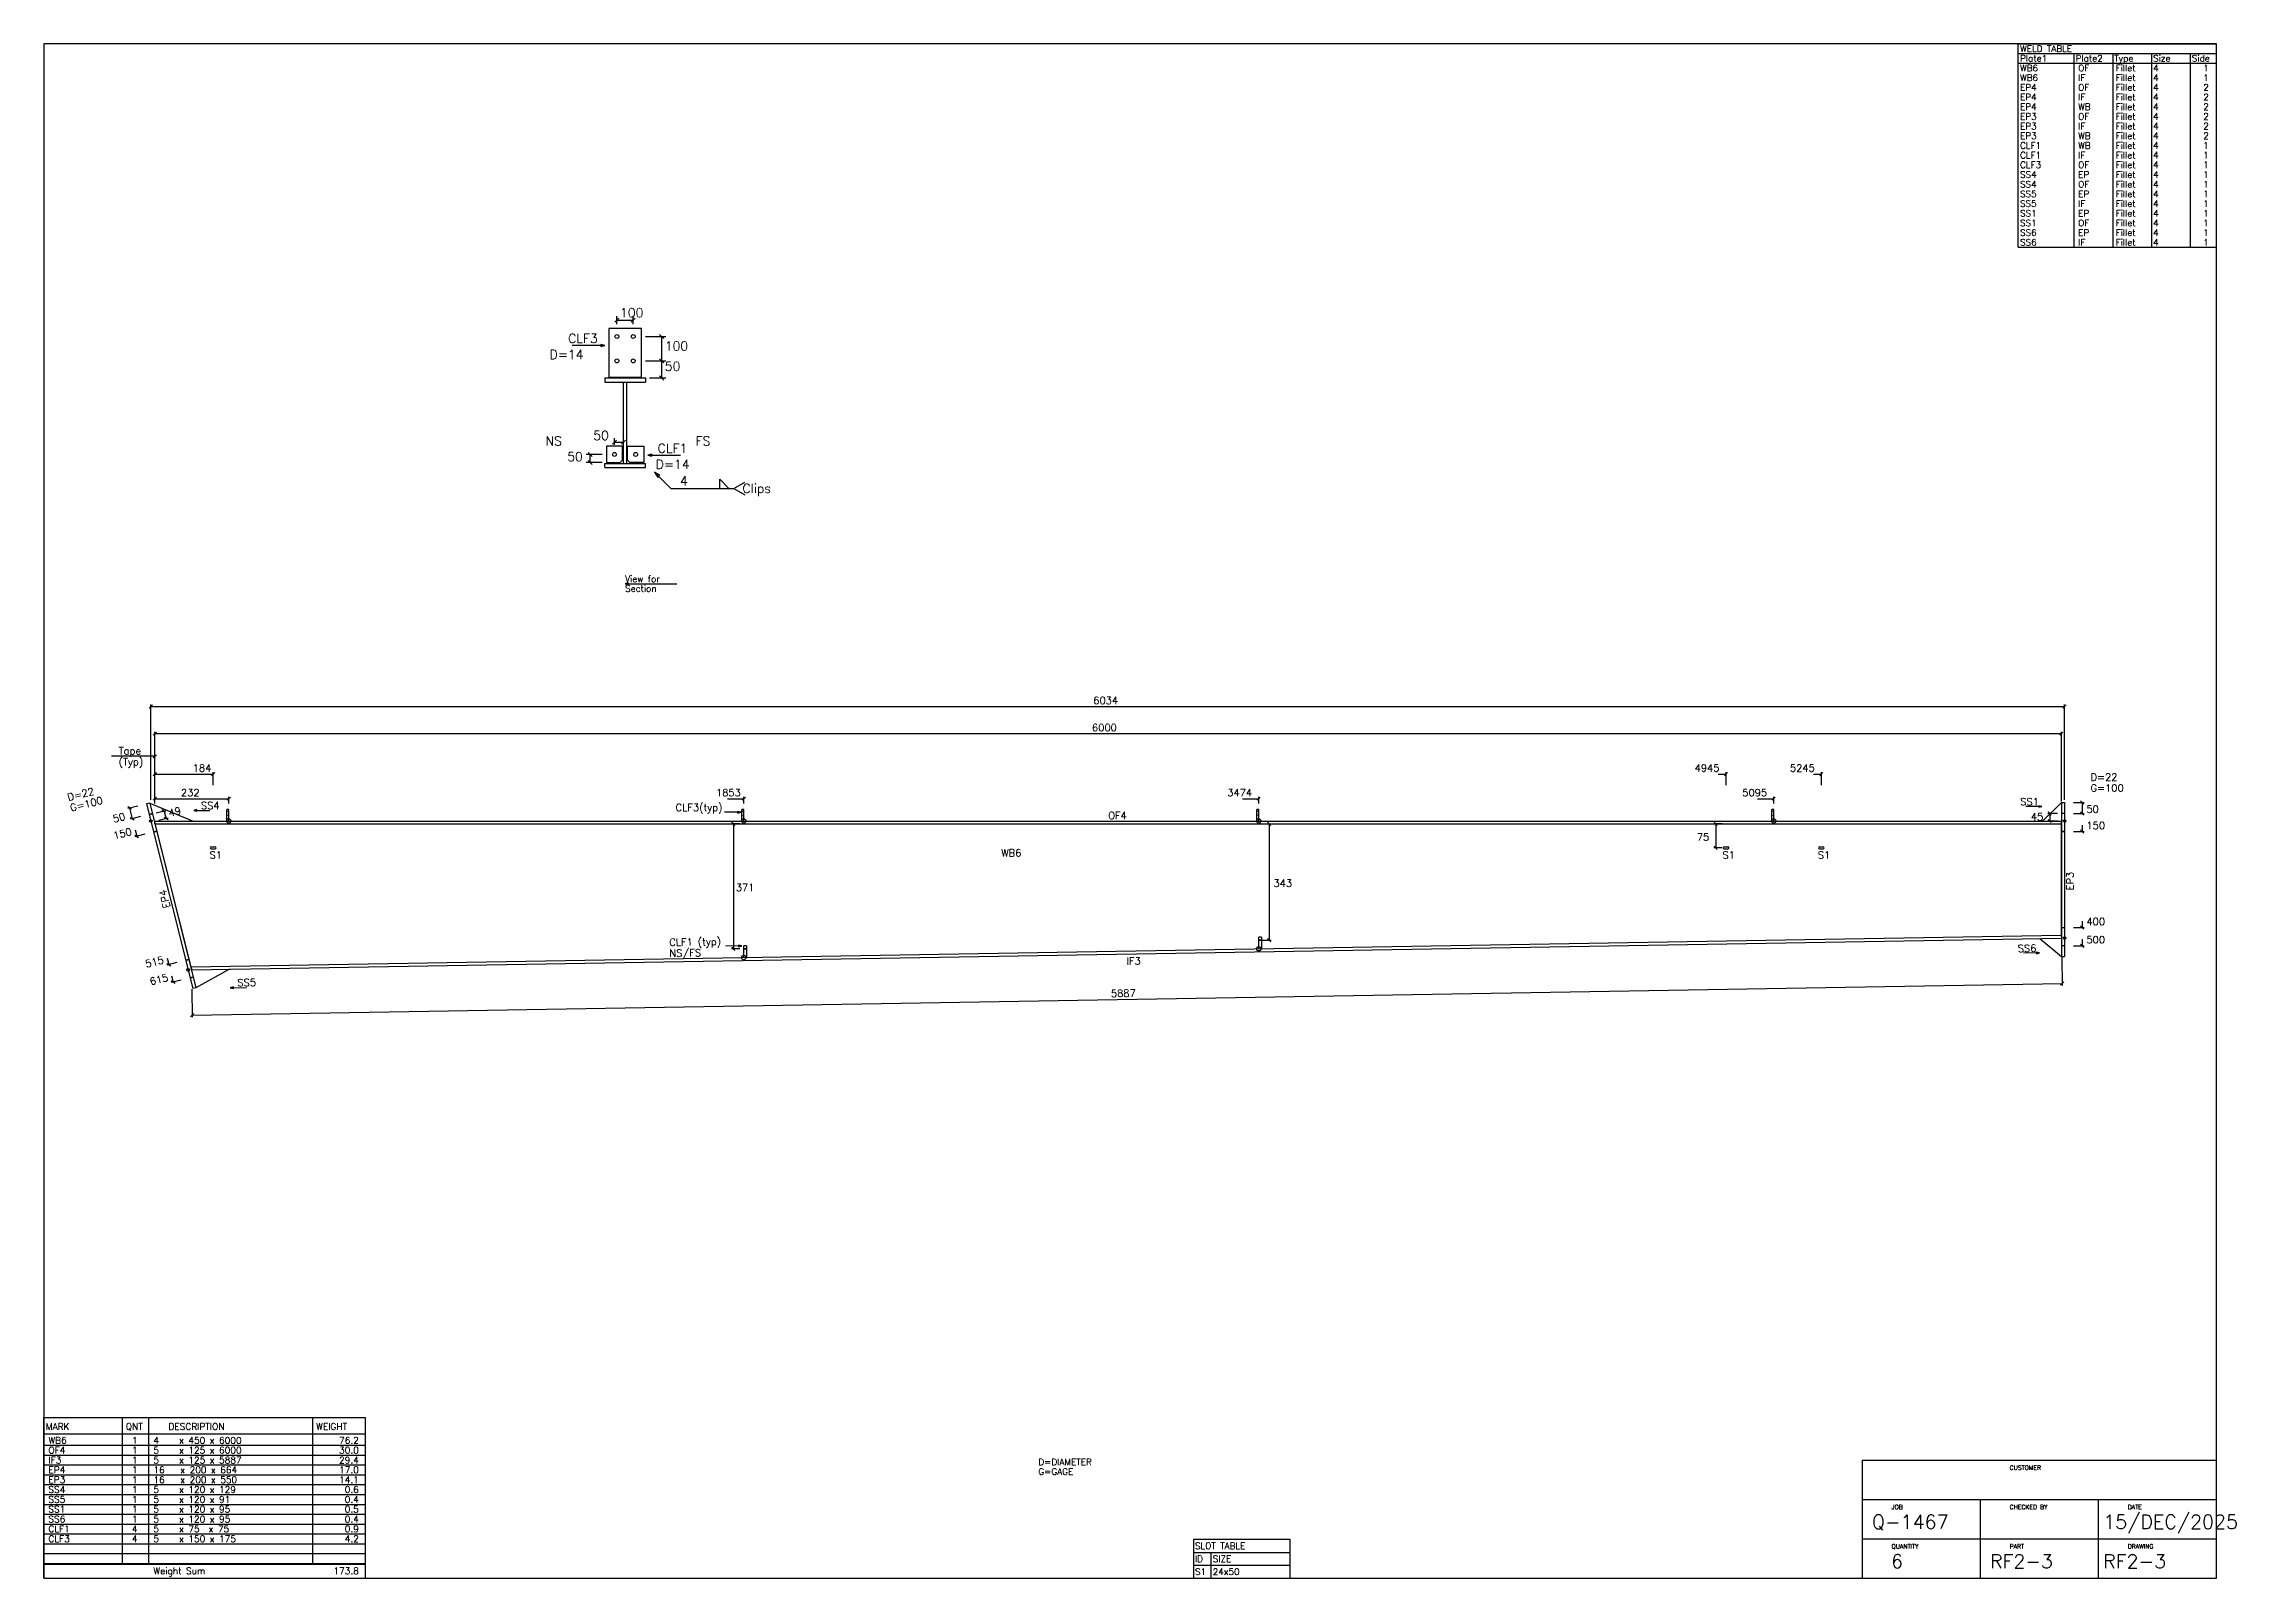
# Model space of a CAD drawing. Extents: x 0 to 849, y 0 to 594.
import ezdxf
from ezdxf.enums import TextEntityAlignment as Align

# ---------------------------------------------------------------- set-up
doc = ezdxf.new("R2010")
doc.units = 0
doc.linetypes.add('CONTIN', pattern=[0])
doc.linetypes.add('DASHED', pattern=[2.3812, 1.5875, -0.7937])
doc.layers.get('0').update_dxf_attribs({"linetype": 'CONTIN'})
for name, color, linetype in [('1', 7, 'CONTIN'), ('11', 7, 'CONTIN'), ('12', 3, 'CONTIN'), ('13', 3, 'CONTIN'), ('14', 7, 'CONTIN'), ('15', 6, 'CONTIN'), ('2', 7, 'CONTIN'), ('20', 7, 'CONTIN'), ('21', 7, 'CONTIN'), ('22', 7, 'CONTIN'), ('3', 1, 'CONTIN'), ('4', 1, 'CONTIN'), ('5', 7, 'CONTIN'), ('6', 6, 'CONTIN'), ('7', 3, 'DASHED'), ('9', 7, 'CONTIN')]:
    doc.layers.add(name, color=color, linetype=linetype)
doc.styles.add('SIMPLEX', font='SIMPLEX')

# ---------------------------------------------------------------- blocks, each defined once
blk = doc.blocks.new('SLOTTD')
at = {"layer": '6'}
for p, q in [((-25.4, 12.7), (25.4, 12.7)), ((-25.4, -12.7), (25.4, -12.7))]:
    blk.add_line(p, q, dxfattribs=at)
for centre, start, end in [((-25.4, 0), 90, 270), ((25.4, 0), 270, 90)]:
    blk.add_arc(centre, 12.7, start, end, dxfattribs=at)
blk = doc.blocks.new('ARROW')
at = {"layer": '2'}
blk.add_line((-0.635, -0.635), (0.635, 0.635), dxfattribs=at)
blk = doc.blocks.new('FLGHOL')
at = {"layer": '6'}
blk.add_solid([(-6.35, 0), (6.35, 0), (-6.35, 25.4), (6.35, 25.4)], dxfattribs=at)
blk = doc.blocks.new('GRTCLPB')
at = {"layer": '13'}
for p, q in [((-12.7, 0), (-12.7, 152.4)), ((-12.7, 152.4), (12.7, 152.4)), ((-12.7, 0), (12.7, 0)), ((12.7, 0), (12.7, 152.4))]:
    blk.add_line(p, q, dxfattribs=at)
at = {"layer": '6'}
for points in [[(-12.7, 119.38), (12.7, 119.38), (-12.7, 134.62), (12.7, 134.62)], [(-12.7, 68.58), (12.7, 68.58), (-12.7, 83.82), (12.7, 83.82)]]:
    blk.add_solid(points, dxfattribs=at)
blk = doc.blocks.new('ARROWP')
for p, q in [((0, 0), (-1.27, 0.317)), ((-1.27, 0.317), (-1.27, -0.317)), ((-1.27, -0.317), (0, 0))]:
    blk.add_line(p, q)
blk = doc.blocks.new('BRCCLP', base_point=(12.7, 0))
at = {"layer": '1'}
blk.add_solid([(-12.7, 68.58), (12.7, 68.58), (-12.7, 83.82), (12.7, 83.82)], dxfattribs=at)
at = {"layer": '2'}
for p in [(-12.7, 101.6), (12.7, 0)]:
    blk.add_line(p, (12.7, 101.6), dxfattribs=at)
blk = doc.blocks.new('CIRCLE')
at = {"layer": '1'}
blk.add_circle((0, 0), 10.2, dxfattribs=at)
blk = doc.blocks.new('ASMPIECE', base_point=(11315.74, 9913.345))
at = {"layer": '1'}
for p, q in [((11315.74, 9922.51), (17315.71, 9922.511)), ((11315.74, 9913.345), (11315.74, 9922.51)), ((11315.74, 9913.345), (11428.24, 9463.335)), ((11315.74, 9913.345), (17315.71, 9913.345)), ((17315.71, 9913.345), (17315.71, 9922.511)), ((17315.71, 9563.072), (17315.71, 9913.345)), ((11429.4, 9463.354), (17315.63, 9563.072)), ((11430.53, 9454.206), (17315.71, 9553.906)), ((13177.98, 9529.484), (13177.98, 9492.977)), ((14798.78, 9556.941), (14798.78, 9520.435)), ((17315.63, 9563.072), (17315.71, 9553.906)), ((11429.4, 9463.354), (11430.53, 9454.206))]:
    blk.add_line(p, q, dxfattribs=at)
at = {"layer": '12'}
for p, q in [((11299.38, 9978.787), (11289.5, 9976.317)), ((11289.5, 9976.317), (11434.72, 9395.423)), ((11299.38, 9978.787), (11444.6, 9397.893)), ((17315.71, 9980.66), (17325.9, 9980.66)), ((17315.71, 9980.66), (17315.71, 9495.757)), ((17325.9, 9980.66), (17325.9, 9495.757)), ((17315.71, 9495.757), (17325.9, 9495.757)), ((11444.6, 9397.893), (11434.72, 9395.423))]:
    blk.add_line(p, q, dxfattribs=at)
at = {"layer": '15'}
for centre in [(11548.011, 9922.51), (13168.813, 9922.51), (14789.613, 9922.511), (16410.412, 9922.511), (14789.611, 9520.279), (13168.812, 9492.822)]:
    blk.add_circle(centre, 6.844, dxfattribs=at)
at = {"layer": '2'}
for p, q in [((11302.95, 9989.084), (11302.95, 10289.13)), ((11302.95, 10283.02), (17325.9, 10283.02)), ((17325.9, 9989.085), (17325.9, 10289.13)), ((11315.74, 9983.613), (11315.74, 10203.59)), ((11315.74, 10197.48), (17315.71, 10197.48)), ((17315.71, 9983.614), (17315.71, 10203.59)), ((11315.74, 10035.55), (11315.74, 10076.29)), ((11499.25, 10035.55), (11499.25, 10076.29)), ((16260.41, 10035.55), (16260.41, 10076.29)), ((16560.41, 10035.55), (16560.41, 10076.29)), ((11315.74, 10070.18), (11499.25, 10070.18)), ((16235.97, 10070.18), (16260.41, 10070.18)), ((16535.97, 10070.18), (16560.41, 10070.18)), ((11261.84, 9969.401), (11230.22, 9961.497)), ((11236.15, 9962.979), (11244.45, 9929.783)), ((11270.14, 9936.205), (11238.52, 9928.301)), ((11315.74, 9977.503), (11315.74, 9998.89)), ((11315.74, 9992.779), (11548.01, 9992.779)), ((11319.54, 9948.555), (11349.18, 9955.964)), ((11343.25, 9954.482), (11351.31, 9931.401)), ((11548.01, 9977.503), (11548.01, 9998.89)), ((13117.89, 9992.779), (13168.81, 9992.779)), ((13168.81, 9977.503), (13168.81, 9998.89)), ((14738.69, 9992.78), (14789.61, 9992.78)), ((14789.61, 9977.504), (14789.61, 9998.891)), ((16359.49, 9992.78), (16410.41, 9992.78)), ((16410.41, 9977.504), (16410.41, 9998.891)), ((17303.49, 9946.442), (17272.94, 9946.442)), ((17279.05, 9946.442), (17279.05, 9922.511)), ((17354.41, 9980.66), (17387, 9980.66)), ((17354.41, 9946.442), (17387, 9946.442)), ((17380.89, 9980.66), (17380.89, 9946.442)), ((11283.97, 9880.877), (11252.35, 9872.974)), ((11253.34, 9894.215), (11258.28, 9874.455)), ((11327.6, 9925.474), (11357.24, 9932.884)), ((13156.59, 9913.345), (13130.11, 9913.345)), ((13136.22, 9913.345), (13136.22, 9520.318)), ((14801.83, 9913.345), (14828.31, 9913.345)), ((14822.2, 9913.345), (14822.2, 9547.776)), ((16248.19, 9913.345), (16221.71, 9913.345)), ((16227.82, 9913.345), (16227.82, 9838.345)), ((17303.49, 9922.511), (17272.94, 9922.511)), ((17354.41, 9889.412), (17387, 9889.412)), ((17380.89, 9909.779), (17380.89, 9889.412)), ((16248.19, 9838.345), (16221.71, 9838.345)), ((17380.89, 9607.373), (17380.89, 9587.006)), ((14801.83, 9547.776), (14828.31, 9547.776)), ((17354.41, 9587.006), (17387, 9587.006)), ((17354.41, 9529.975), (17387, 9529.975)), ((17380.89, 9550.343), (17380.89, 9529.975)), ((11384.93, 9477.03), (11353.31, 9469.127)), ((11354.3, 9490.368), (11359.24, 9470.608)), ((13156.59, 9520.318), (13130.11, 9520.318)), ((17316.75, 9492.812), (17318.23, 9405.241)), ((11398.76, 9421.703), (11367.15, 9413.799)), ((11368.13, 9435.041), (11373.07, 9415.281)), ((11432.94, 9311.65), (17318.13, 9411.351))]:
    blk.add_line(p, q, dxfattribs=at)
at = {"layer": '3'}
for p, q in [((11315.74, 9983.613), (11315.74, 10187.29)), ((11315.74, 10126.19), (11178.87, 10126.19)), ((11437.78, 9955.975), (11488.7, 9955.975)), ((13159.65, 9950.007), (13108.73, 9950.007)), ((17254.64, 9968.135), (17203.72, 9968.135)), ((13162.55, 9529.257), (13111.63, 9528.395)), ((17247.14, 9507.114), (17196.23, 9506.251)), ((11431.56, 9393.111), (11433.04, 9305.541)), ((11552.54, 9397.927), (11603.46, 9398.79))]:
    blk.add_line(p, q, dxfattribs=at)
at = {"layer": '9'}
for p, q in [((11299.38, 9978.787), (11435.74, 9922.51)), ((17256.68, 9922.511), (17315.71, 9980.66)), ((17248.41, 9552.767), (17315.71, 9495.757)), ((11550.51, 9456.239), (11444.6, 9397.893))]:
    blk.add_line(p, q, dxfattribs=at)
at = {"layer": '1', "xscale": -0.241, "yscale": 0.241, "zscale": 0.241}
for p in [(11544.96, 9922.51), (13165.76, 9922.51), (14786.56, 9922.511), (16407.36, 9922.511)]:
    blk.add_blockref('GRTCLPB', p, dxfattribs=at)
at = {"layer": '15', "xscale": 0.401, "yscale": 0.401, "zscale": 0.401}
for p in [(11302.95, 9922.51), (17325.9, 9922.511), (17325.9, 9554.079), (11420.07, 9454.029)]:
    blk.add_blockref('CIRCLE', p, dxfattribs=at)
at = {"layer": '2', "xscale": 8.019, "yscale": 8.019, "zscale": 8.019}
for p, rotation in [((11302.95, 10283.02), 180), ((11315.74, 10197.48), 180), ((11315.74, 10070.18), 180), ((11236.15, 9962.979), 104.036), ((11244.45, 9929.783), -75.964), ((11315.74, 9992.779), 180), ((11343.25, 9954.482), 104.036), ((11351.31, 9931.401), -75.964), ((17279.05, 9946.442), 90), ((17380.89, 9980.66), 90), ((17380.89, 9946.442), -90), ((11258.28, 9874.455), -75.964), ((13136.22, 9913.345), 90), ((14822.2, 9913.345), 90), ((16227.82, 9913.345), 90), ((17279.05, 9922.511), -90), ((17380.89, 9889.412), -90), ((16227.82, 9838.345), -90), ((17380.89, 9587.006), -90), ((13136.22, 9520.318), -90), ((14822.2, 9547.776), -90), ((17380.89, 9529.975), -90), ((11359.24, 9470.608), -75.964), ((11373.07, 9415.281), -75.964), ((17318.13, 9411.351), 0.971)]:
    blk.add_blockref('ARROW', p, dxfattribs=dict(at, rotation=rotation))
for p in [(17325.9, 10283.02), (17315.71, 10197.48), (11499.25, 10070.18), (16260.41, 10070.18), (16560.41, 10070.18), (11548.01, 9992.779), (13168.81, 9992.779), (14789.61, 9992.78), (16410.41, 9992.78)]:
    blk.add_blockref('ARROW', p, dxfattribs=at)
at = {"layer": '3', "xscale": 8.019, "yscale": 8.019, "zscale": 8.019}
for name, p in [('ARROW', (11315.74, 10126.19)), ('ARROWP', (13159.65, 9950.007)), ('ARROWP', (17254.64, 9968.135))]:
    blk.add_blockref(name, p, dxfattribs=at)
for name, p, rotation in [('ARROWP', (11437.78, 9955.975), 180), ('ARROWP', (13162.55, 9529.257), 0.971), ('ARROWP', (17247.14, 9507.114), 0.971), ('ARROWP', (11552.54, 9397.927), 180.971), ('ARROW', (11432.94, 9311.65), 180.971)]:
    blk.add_blockref(name, p, dxfattribs=dict(at, rotation=rotation))
at = {"layer": '6', "xscale": 0.361, "yscale": 0.401, "zscale": 0.401}
for p, rotation in [((11297.8, 9943.121), -75.964), ((17315.71, 9946.442), -90), ((11311.63, 9887.793), -75.964), ((17315.71, 9889.412), -90), ((17315.71, 9587.006), -90), ((17315.71, 9529.975), -90), ((11412.59, 9483.946), -75.964), ((11426.42, 9428.619), -75.964)]:
    blk.add_blockref('FLGHOL', p, dxfattribs=dict(at, rotation=rotation))
at = {"layer": '6', "xscale": 0.241, "yscale": 0.241, "zscale": 0.241}
for p in [(11499.25, 9838.345), (16260.41, 9838.345), (16560.41, 9838.345)]:
    blk.add_blockref('SLOTTD', p, dxfattribs=at)
at = {"layer": '7', "xscale": -0.361, "yscale": 0.361, "zscale": 0.361}
for p in [(13168.81, 9492.822), (14789.61, 9520.279)]:
    blk.add_blockref('BRCCLP', p, dxfattribs=at)
at = {"layer": '11', "style": 'SIMPLEX'}
for s, p in [('6034', (14268.8, 10290.63)), ('6000', (14264.93, 10205.08)), ('184', (11434.62, 10077.78)), ('4945', (16161.56, 10077.78)), ('5245', (16461.56, 10077.78)), ('232', (11397.66, 10000.38)), ('1853', (13081.37, 10000.38)), ('3474', (14690.76, 10000.38)), ('5095', (16311.56, 10000.38)), ('45', (17219.71, 9924.412)), ('50', (17394.61, 9948.344)), ('75', (16168.48, 9860.637)), ('150', (17394.61, 9897.016)), ('343', (14835.92, 9715.353)), ('371', (13143.83, 9701.624)), ('400', (17394.61, 9594.609)), ('500', (17394.61, 9537.579))]:
    blk.add_text(s, height=22.812, dxfattribs=at).set_placement(p)
for s, rotation, p in [('50', 14.036, (11186.42, 9917.234)), ('49', 14.036, (11362.02, 9935.935)), ('150', 14.036, (11187.8, 9864.674)), ('515', 14.036, (11288.76, 9460.827)), ('615', 14.036, (11302.6, 9405.499)), ('5887', 0.971, (14324.61, 9368.243))]:
    blk.add_text(s, height=22.812, rotation=rotation, dxfattribs=at).set_placement(p)
at = {"layer": '21', "style": 'SIMPLEX'}
for s, p in [('D=22', (11043.69, 9985.406)), ('G=100', (11051.99, 9952.21))]:
    blk.add_text(s, height=22.812, rotation=14.036, dxfattribs=at).set_placement(p)
for s, p in [('G=100', (17407.37, 10014.88)), ('D=22', (17407.37, 10049.1))]:
    blk.add_text(s, height=22.812, dxfattribs=at).set_placement(p)
at = {"layer": '3', "style": 'SIMPLEX'}
for s, p in [('Tape', (11201.68, 10131.89)), ('(Typ)', (11201.68, 10097.67)), ('SS4', (11460.59, 9959.777)), ('CLF3(typ)', (12954.34, 9953.809)), ('OF4', (14315.73, 9928.213)), ('SS1', (17186.21, 9971.937)), ('S1', (11487.84, 9804.126)), ('WB6', (13979.21, 9810.689)), ('S1', (16249.01, 9804.126)), ('S1', (16549.01, 9804.126))]:
    blk.add_text(s, height=22.812, dxfattribs=at).set_placement(p)
for s, rotation, p in [('EP3', 90, (17354.41, 9703.99)), ('EP4', 104.036, (11364.88, 9651.291)), ('CLF1 (typ)', 0.971, (12934.39, 9529.194)), ('NS/FS', 0.971, (12934.97, 9494.98)), ('SS6', 0.971, (17178.65, 9509.757)), ('IF3', 0.971, (14373.7, 9469.844)), ('SS5', 0.971, (11575.29, 9402.115))]:
    blk.add_text(s, height=22.812, rotation=rotation, dxfattribs=at).set_placement(p)
blk = doc.blocks.new('ASMPLATE')
at = {"layer": '14'}
for p, q in [((0, 0), (0, 62.23)), ((0, 62.23), (124.46, 62.23)), ((30.48, 5.398), (30.48, 62.23)), ((40.64, 5.398), (40.64, 62.23)), ((104.14, 5.398), (104.14, 62.23)), ((104.14, 5.398), (104.14, 62.23)), ((124.46, 5.398), (124.46, 62.23)), ((124.46, 0), (124.46, 62.23)), ((0, 55.88), (124.46, 55.88)), ((0, 51.435), (124.46, 51.435)), ((0, 47.625), (124.46, 47.625)), ((0, 43.815), (124.46, 43.815)), ((0, 40.005), (124.46, 40.005)), ((0, 36.195), (124.46, 36.195)), ((0, 32.385), (124.46, 32.385)), ((0, 28.575), (124.46, 28.575)), ((0, 24.765), (124.46, 24.765)), ((0, 20.955), (124.46, 20.955)), ((0, 17.145), (124.46, 17.145)), ((0, 13.335), (124.46, 13.335)), ((0, 9.525), (124.46, 9.525)), ((0, 5.715), (124.46, 5.715)), ((0, 5.398), (124.46, 5.398)), ((0, 0), (124.46, 0))]:
    blk.add_line(p, q, dxfattribs=at)
at = {"layer": '14', "style": 'SIMPLEX'}
for s, p in [('MARK', (0.762, 57.404)), ('QNT', (31.75, 57.404)), ('DESCRIPTION', (48.26, 57.404)), ('WEIGHT', (105.41, 57.404)), ('WB6', (1.778, 52.07)), ('  1', (30.607, 52.07)), ('4    x 450 x 6000', (42.418, 52.07)), ('OF4', (1.778, 48.26)), ('IF3', (1.778, 44.45)), ('EP4', (1.778, 40.64)), ('  1', (30.607, 48.26)), ('  1', (30.607, 44.45)), ('  1', (30.607, 40.64)), ('5    x 125 x 6000', (42.418, 48.26)), ('5    x 125 x 5887', (42.418, 44.45)), ('16   x 200 x 664', (42.418, 40.64)), ('SS4', (1.778, 33.02)), ('EP3', (1.778, 36.83)), ('  1', (30.607, 36.83)), ('  1', (30.607, 33.02)), ('5    x 120 x 129', (42.418, 33.02)), ('16   x 200 x 550', (42.418, 36.83)), ('SS5', (1.778, 29.21)), ('SS1', (1.778, 25.4)), ('  1', (30.607, 29.21)), ('  1', (30.607, 25.4)), ('5    x 120 x 91', (42.418, 29.21)), ('5    x 120 x 95', (42.418, 25.4)), ('SS6', (1.778, 21.59)), ('CLF1', (1.778, 17.78)), ('  4', (30.607, 17.78)), ('  1', (30.607, 21.59)), ('5    x 120 x 95', (42.418, 21.59)), ('5    x 75  x 75', (42.418, 17.78)), ('CLF3', (1.778, 13.97)), ('  4', (30.607, 13.97)), ('5    x 150 x 175', (42.418, 13.97)), ('Weight Sum', (42.418, 1.524))]:
    blk.add_text(s, height=2.54, dxfattribs=at).set_placement(p)
for s, p in [('   76.2', (121.92, 52.07)), ('   30.0', (121.92, 48.26)), ('   29.4', (121.92, 44.45)), ('   17.0', (121.92, 40.64)), ('   14.1', (121.92, 36.83)), ('    0.6', (121.92, 33.02)), ('    0.4', (121.92, 29.21)), ('    0.5', (121.92, 25.4)), ('    0.4', (121.92, 21.59)), ('    0.9', (121.92, 17.78)), ('    4.2', (121.92, 13.97)), ('  173.8', (121.92, 1.524))]:
    blk.add_text(s, height=2.54, dxfattribs=at).set_placement(p, align=Align.RIGHT)
blk = doc.blocks.new('ASMTITLE')
for p, q in [((0, 30.48), (91.44, 30.48)), ((0, 30.48), (0, 0)), ((91.44, 0), (91.44, 30.48)), ((0, 20.32), (91.44, 20.32)), ((30.48, 20.32), (30.48, 0)), ((60.96, 20.32), (60.96, 0)), ((0, 10.16), (91.44, 10.16)), ((0, 0), (91.44, 0))]:
    blk.add_line(p, q)
at = {"style": 'SIMPLEX'}
for s, height, p in [('CUSTOMER', 1.143, (38.1, 27.94)), ('JOB', 1.143, (7.62, 17.78)), ('CHECKED BY', 1.143, (38.1, 17.78)), ('15/DEC/2025', 3.607, (62.23, 12.7)), ('DATE', 1.143, (68.58, 17.78)), ('Q-1467', 3.607, (2.54, 12.7)), ('QUANTITY', 1.143, (7.62, 7.62)), ('  6', 3.607, (2.54, 2.54)), ('RF2-3', 3.607, (33.02, 2.54)), ('PART', 1.143, (38.1, 7.62)), ('RF2-3', 3.607, (62.23, 2.54)), ('DRAWING', 1.143, (68.58, 7.62))]:
    blk.add_text(s, height=height, dxfattribs=at).set_placement(p)
blk = doc.blocks.new('ASMSECTN')
at = {"layer": '1'}
for p, q in [((-6.35, 27.94), (6.35, 27.94)), ((-6.35, 27.94), (-6.35, 26.67)), ((6.35, 27.94), (6.35, 26.67)), ((-6.35, 26.67), (6.35, 26.67)), ((-0.508, 1.27), (-0.508, 26.67)), ((0.508, 1.27), (0.508, 26.67)), ((-6.35, 0), (-6.35, 1.27)), ((-6.35, 1.27), (6.35, 1.27)), ((-6.35, 0), (6.35, 0)), ((6.35, 0), (6.35, 1.27))]:
    blk.add_line(p, q, dxfattribs=at)
at = {"layer": '13'}
for p, q in [((5.08, 43.434), (-5.08, 43.434)), ((-5.08, 43.434), (-5.08, 28.194)), ((5.08, 28.194), (5.08, 43.434)), ((-5.08, 28.194), (5.08, 28.194)), ((-0.762, 6.604), (-5.842, 6.604)), ((-5.842, 6.604), (-5.842, 1.524)), ((-5.842, 1.524), (-1.524, 1.524)), ((-0.762, 2.286), (-1.524, 1.524)), ((-0.762, 2.286), (-0.762, 6.604)), ((0.762, 6.604), (5.842, 6.604)), ((0.762, 2.286), (0.762, 6.604)), ((0.762, 2.286), (1.524, 1.524)), ((5.842, 1.524), (1.524, 1.524)), ((5.842, 6.604), (5.842, 1.524))]:
    blk.add_line(p, q, dxfattribs=at)
at = {"layer": '3'}
for p, q in [((-2.54, 44.704), (-2.54, 47.244)), ((-2.54, 45.974), (2.54, 45.974)), ((2.54, 44.704), (2.54, 47.244)), ((-6.35, 38.1), (-16.51, 38.1)), ((6.35, 40.894), (12.7, 40.894)), ((11.43, 27.94), (11.43, 40.894)), ((6.35, 33.274), (12.7, 33.274)), ((7.62, 27.94), (12.7, 27.94)), ((-3.302, 7.112), (-3.302, 9.144)), ((-3.302, 7.874), (-0.508, 7.874)), ((-0.508, 7.874), (-0.508, 9.144)), ((-7.112, 4.064), (-12.192, 4.064)), ((-7.112, 1.524), (-12.192, 1.524)), ((-10.922, 1.524), (-10.922, 4.064)), ((7.112, 3.81), (17.272, 3.81))]:
    blk.add_line(p, q, dxfattribs=at)
at = {"layer": '4'}
for p, q in [((9.195, -1.422), (14.315, -6.543)), ((14.315, -6.543), (33.091, -6.543)), ((29.535, -3.698), (32.38, -6.543)), ((29.535, -6.543), (29.535, -3.698)), ((33.091, -6.543), (33.945, -6.543)), ((33.945, -6.543), (37.358, -4.552)), ((33.945, -6.543), (37.358, -8.534))]:
    blk.add_line(p, q, dxfattribs=at)
at = {"layer": '1'}
for p, rotation in [((-2.54, 45.974), 180), ((11.43, 40.894), 90), ((11.43, 33.274), 270), ((11.43, 33.274), 90), ((11.43, 27.94), 270), ((-0.508, 7.874), 180), ((-10.922, 4.064), 270), ((-10.922, 1.524), 90)]:
    blk.add_blockref('ARROW', p, dxfattribs=dict(at, rotation=rotation))
at = {"layer": '1', "xscale": 0.06, "yscale": 0.06, "zscale": 0.06}
for p in [(-2.54, 40.894), (2.54, 40.894), (-2.54, 33.274), (2.54, 33.274), (-3.302, 4.064), (3.302, 4.064)]:
    blk.add_blockref('CIRCLE', p, dxfattribs=at)
at = {"layer": '1'}
for p in [(2.54, 45.974), (-3.302, 7.874)]:
    blk.add_blockref('ARROW', p, dxfattribs=at)
at = {"layer": '3'}
blk.add_blockref('ARROWP', (-6.35, 38.1), dxfattribs=at)
at = {"layer": '3', "rotation": 180}
blk.add_blockref('ARROWP', (7.112, 3.81), dxfattribs=at)
at = {"layer": '4', "xscale": 1.5, "yscale": 1.5, "zscale": 1.5, "rotation": 135}
blk.add_blockref('ARROWP', (9.195, -1.422), dxfattribs=at)
at = {"layer": '1', "style": 'SIMPLEX'}
for s, p in [('CLF3', (-17.78, 38.862)), ('CLF1', (10.16, 4.572))]:
    blk.add_text(s, height=2.845, dxfattribs=at).set_placement(p)
at = {"layer": '21', "style": 'SIMPLEX'}
for p in [(-23.571, 33.833), (9.55, -0.457)]:
    blk.add_text('D=14', height=2.845, dxfattribs=at).set_placement(p)
at = {"layer": '3', "style": 'SIMPLEX'}
for s, p in [('100', (-1.592, 46.922)), ('100', (12.378, 36.508)), ('50', (12.378, 30.158)), ('NS', (-24.841, 6.858)), ('50', (-9.94, 8.568)), ('FS', (21.996, 6.858)), ('50', (-18.068, 1.964))]:
    blk.add_text(s, height=2.845, dxfattribs=at).set_placement(p)
at = {"layer": '4', "style": 'SIMPLEX'}
blk.add_text('Clips', height=2.845, dxfattribs=at).set_placement((36.647, -7.965))
at = {"layer": '5', "style": 'SIMPLEX'}
blk.add_text('4', height=2.845, dxfattribs=at).set_placement((17.16, -5.595))
blk = doc.blocks.new('ASMBOLT')
at = {"layer": '21', "style": 'SIMPLEX'}
for s, p in [('G=GAGE', (0, 0)), ('D=DIAMETER', (0, 3.81))]:
    blk.add_text(s, height=2.54, dxfattribs=at).set_placement(p)
blk = doc.blocks.new('ASMVIEW')
at = {"layer": '21'}
blk.add_line((0, 0), (20.32, 0), dxfattribs=at)
at = {"layer": '21', "rotation": 180}
blk.add_blockref('ARROWP', (0, 0), dxfattribs=at)
at = {"layer": '21', "style": 'SIMPLEX'}
for s, p in [('View for', (0, 0.635)), ('Section', (0, -3.175))]:
    blk.add_text(s, height=2.54, dxfattribs=at).set_placement(p)
blk = doc.blocks.new('ASMSLOT')
for p, q in [((38.1, 15.24), (0, 15.24)), ((0, 15.24), (0, 0)), ((0, 10.16), (38.1, 10.16)), ((6.985, 0), (6.985, 10.16)), ((38.1, 0), (38.1, 15.24)), ((38.1, 0), (38.1, 10.16)), ((0, 5.08), (38.1, 5.08)), ((0, 0), (38.1, 0))]:
    blk.add_line(p, q)
at = {"style": 'SIMPLEX'}
for s, p in [('SLOT TABLE', (0.635, 11.43)), ('ID', (0.635, 6.35)), ('SIZE', (7.62, 6.35)), ('S1', (0.635, 1.27)), ('24x50', (7.62, 1.27))]:
    blk.add_text(s, height=2.54, dxfattribs=at).set_placement(p)
blk = doc.blocks.new('ASM_WELD', base_point=(0, 80.01))
at = {"layer": '20'}
for p, q in [((0, 80.01), (77.978, 80.01)), ((0, 0), (0, 80.01)), ((77.978, 0), (77.978, 80.01)), ((0, 76.2), (77.978, 76.2)), ((0, 72.39), (77.978, 72.39)), ((22.098, 0), (22.098, 76.2)), ((37.338, 0), (37.338, 76.2)), ((52.578, 0), (52.578, 76.2)), ((67.818, 0), (67.818, 76.2)), ((0, 0), (77.978, 0))]:
    blk.add_line(p, q, dxfattribs=at)
at = {"layer": '14', "style": 'SIMPLEX'}
for s, p in [('WELD TABLE', (0.762, 76.835)), ('WB6', (0.762, 69.215)), ('Plate1', (0.762, 73.025)), ('Plate2', (22.606, 73.025)), ('OF', (23.622, 69.215)), ('Type', (37.846, 73.025)), ('Fillet', (38.354, 69.215)), ('Size', (53.086, 73.025)), ('4', (53.086, 69.215)), ('Side', (68.326, 73.025)), ('  1', (69.342, 69.215)), ('WB6', (0.762, 65.405)), ('EP4', (0.762, 61.595)), ('OF', (23.622, 61.595)), ('IF', (23.622, 65.405)), ('Fillet', (38.354, 65.405)), ('Fillet', (38.354, 61.595)), ('Fillet', (38.354, 57.785)), ('4', (53.086, 65.405)), ('4', (53.086, 61.595)), ('  2', (69.342, 61.595)), ('  1', (69.342, 65.405)), ('EP4', (0.762, 57.785)), ('EP4', (0.762, 53.975)), ('EP3', (0.762, 50.165)), ('WB', (23.622, 53.975)), ('OF', (23.622, 50.165)), ('IF', (23.622, 57.785)), ('Fillet', (38.354, 53.975)), ('Fillet', (38.354, 50.165)), ('4', (53.086, 57.785)), ('4', (53.086, 53.975)), ('4', (53.086, 50.165)), ('  2', (69.342, 57.785)), ('  2', (69.342, 53.975)), ('  2', (69.342, 50.165)), ('EP3', (0.762, 46.355)), ('EP3', (0.762, 42.545)), ('WB', (23.622, 42.545)), ('IF', (23.622, 46.355)), ('Fillet', (38.354, 46.355)), ('Fillet', (38.354, 42.545)), ('4', (53.086, 46.355)), ('4', (53.086, 42.545)), ('  2', (69.342, 46.355)), ('  2', (69.342, 42.545)), ('CLF1', (0.762, 38.735)), ('CLF1', (0.762, 34.925)), ('WB', (23.622, 38.735)), ('IF', (23.622, 34.925)), ('Fillet', (38.354, 38.735)), ('Fillet', (38.354, 34.925)), ('4', (53.086, 38.735)), ('4', (53.086, 34.925)), ('  1', (69.342, 38.735)), ('  1', (69.342, 34.925)), ('CLF3', (0.762, 31.115)), ('SS4', (0.762, 27.305)), ('SS4', (0.762, 23.495)), ('OF', (23.622, 31.115)), ('OF', (23.622, 23.495)), ('EP', (23.622, 27.305)), ('Fillet', (38.354, 31.115)), ('Fillet', (38.354, 27.305)), ('Fillet', (38.354, 23.495)), ('4', (53.086, 31.115)), ('4', (53.086, 27.305)), ('4', (53.086, 23.495)), ('  1', (69.342, 31.115)), ('  1', (69.342, 27.305)), ('  1', (69.342, 23.495)), ('SS5', (0.762, 19.685)), ('SS5', (0.762, 15.875)), ('EP', (23.622, 19.685)), ('IF', (23.622, 15.875)), ('Fillet', (38.354, 19.685)), ('Fillet', (38.354, 15.875)), ('4', (53.086, 19.685)), ('4', (53.086, 15.875)), ('  1', (69.342, 19.685)), ('  1', (69.342, 15.875)), ('SS1', (0.762, 12.065)), ('SS1', (0.762, 8.255)), ('OF', (23.622, 8.255)), ('EP', (23.622, 12.065)), ('Fillet', (38.354, 12.065)), ('Fillet', (38.354, 8.255)), ('4', (53.086, 12.065)), ('4', (53.086, 8.255)), ('  1', (69.342, 12.065)), ('  1', (69.342, 8.255)), ('SS6', (0.762, 4.445)), ('SS6', (0.762, 0.635)), ('EP', (23.622, 4.445)), ('IF', (23.622, 0.635)), ('Fillet', (38.354, 4.445)), ('Fillet', (38.354, 0.635)), ('4', (53.086, 4.445)), ('4', (53.086, 0.635)), ('  1', (69.342, 4.445)), ('  1', (69.342, 0.635))]:
    blk.add_text(s, height=2.54, dxfattribs=at).set_placement(p)

msp = doc.modelspace()

# ---------------------------------------------------------------- linework, layer by layer
at = {"layer": '22'}
for p, q in [((841, 594), (0, 594)), ((0, 594), (0, 0)), ((841, 0), (841, 594)), ((0, 0), (841, 0))]:
    msp.add_line(p, q, dxfattribs=at)

# ---------------------------------------------------------------- block references
for name, p, xscale, yscale, zscale in [('ASM_WELD', (764.269, 594), 0.984, 0.984, 0.984), ('ASMSECTN', (225, 430), 1.24, 1.24, 1.24), ('ASMVIEW', (225, 385), 0.984, 0.984, 0.984), ('ASMPIECE', (43, 292), 0.123, 0.123, 0.123), ('ASMBOLT', (385, 40), 0.984, 0.984, 0.984), ('ASMTITLE', (703.84, 0), 1.5, 1.5, 1.5), ('ASMSLOT', (445, 0), 0.984, 0.984, 0.984)]:
    msp.add_blockref(name, p, dxfattribs=dict(xscale=xscale, yscale=yscale, zscale=zscale))
msp.add_blockref('ASMPLATE', (0, 0))

doc.saveas('drawing.dxf')
